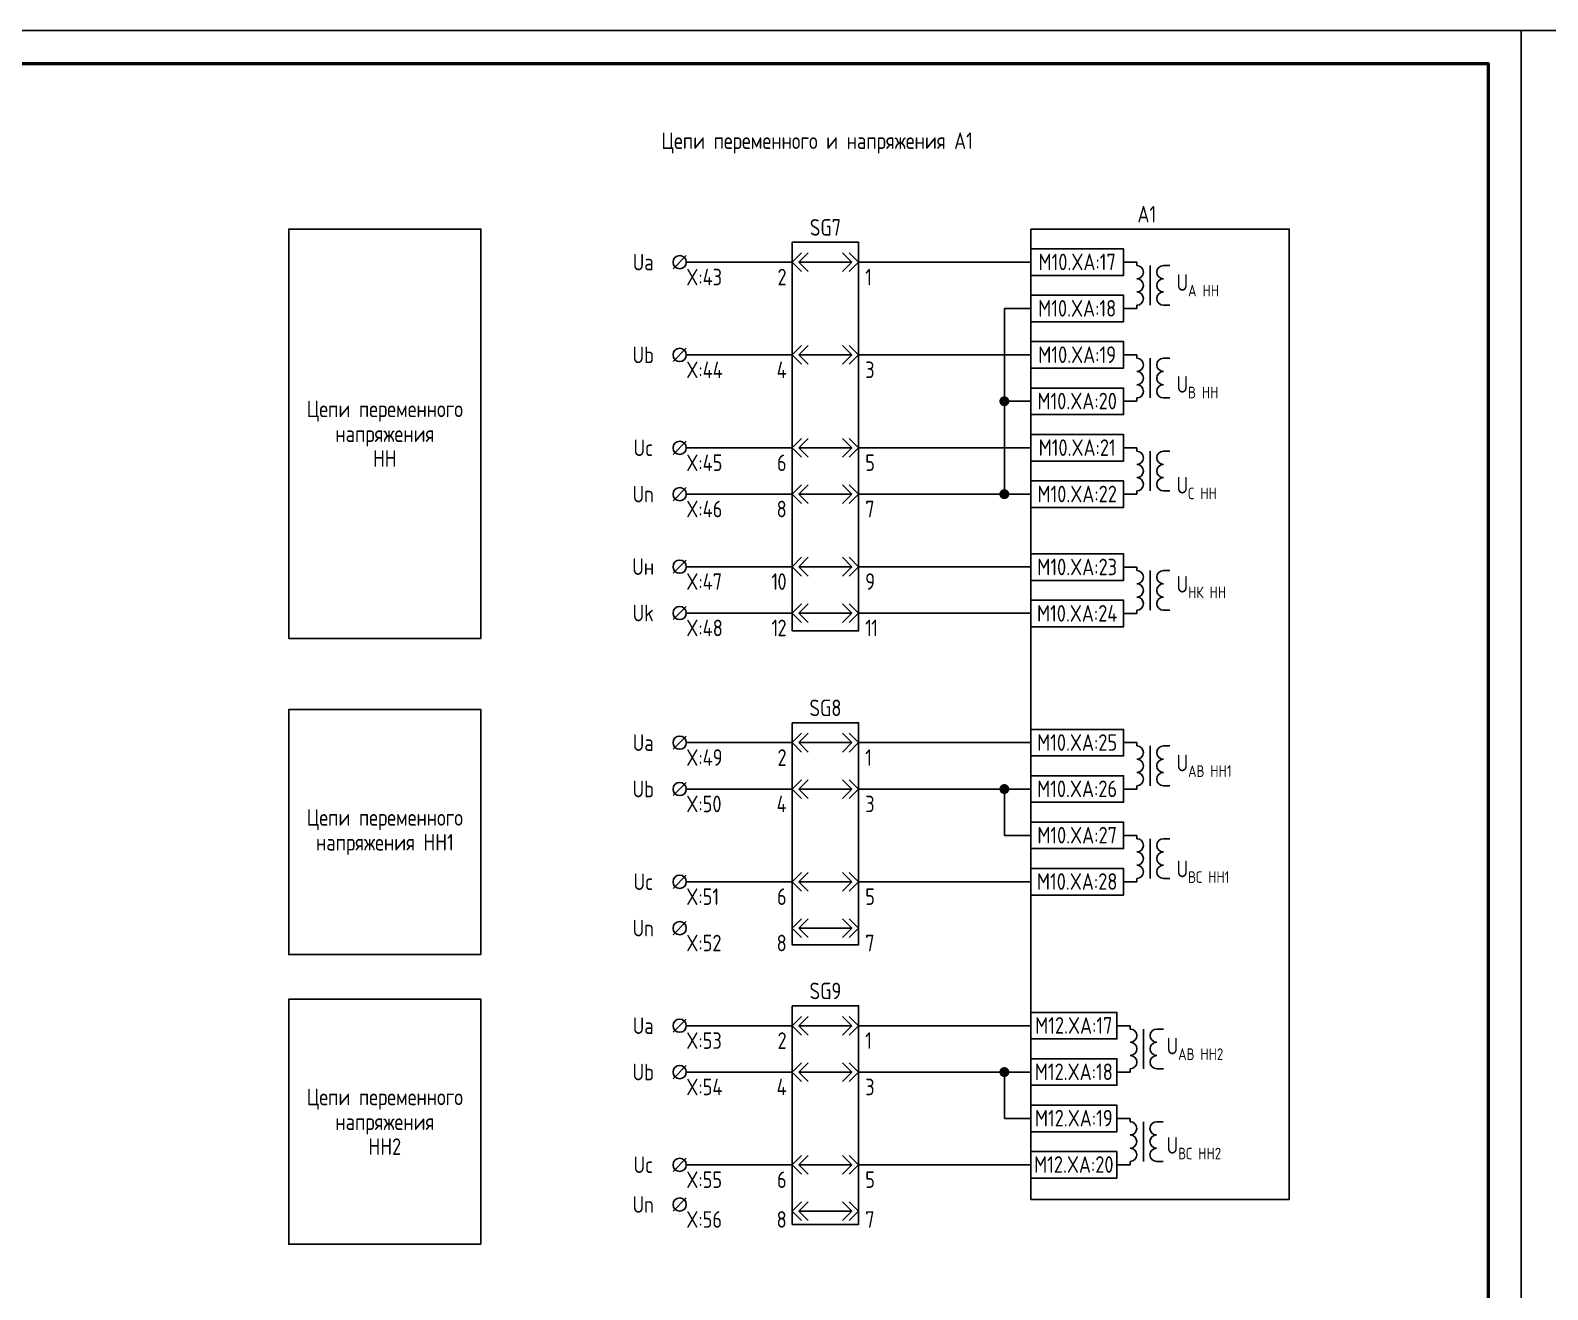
# Model space of a CAD drawing. Header units: millimetres. Extents: x -1117 to 6417, y -90 to 586.
# Drawn here: x 195 to 424, y 106.9 to 297 of the extents above; entities that cross this region are included whole.
import ezdxf

# ---------------------------------------------------------------- set-up
doc = ezdxf.new("R2010")
doc.units = ezdxf.units.MM
doc.styles.add('Gost_type_A', font='GOST_A.TTF')

# ---------------------------------------------------------------- blocks, each defined once
blk = doc.blocks.new('Формат_А3')
blk.add_lwpolyline([(-420, 297), (0, 297), (0, 0), (-420, 0)], close=True)
at = {"lineweight": 50}
blk.add_lwpolyline([(-400, 292), (-5, 292), (-5, 5), (-400, 5)], close=True, dxfattribs=at)
blk = doc.blocks.new('БИ_разъем')
for p, q in [((0, 0), (1.41, 1.41)), ((0, 0), (1.41, 1.41)), ((0, 0), (1.41, -1.41)), ((0, 0), (1.41, -1.41)), ((1, 0), (2.41, 1.41)), ((1, 0), (2.41, -1.41)), ((1, 0), (9, 0)), ((9, 0), (7.59, 1.41)), ((9, 0), (7.59, -1.41)), ((10, 0), (8.59, 1.41)), ((10, 0), (8.59, 1.41)), ((10, 0), (8.59, -1.41)), ((10, 0), (8.59, -1.41))]:
    blk.add_line(p, q)
blk = doc.blocks.new('POINT')
at = {"const_width": 0.75}
blk.add_lwpolyline([(-0.375, 0, 1), (0.375, 0, 1)], format="xyb", close=True, dxfattribs=at)

msp = doc.modelspace()

# ---------------------------------------------------------------- linework, layer by layer
for p, q in [((294, 263), (292, 261)), ((294.01, 262), (310, 262)), ((320.01, 262), (346, 262)), ((346, 255), (342, 255)), ((342, 226.97), (342, 255)), ((294, 249), (292, 247)), ((294.01, 248), (310, 248)), ((320.01, 248), (346, 248)), ((346, 241), (342, 241)), ((294, 234.97), (292, 232.97)), ((294.01, 233.97), (310, 233.97)), ((320.01, 233.97), (346, 233.97)), ((294, 227.98), (292, 225.98)), ((294.01, 226.98), (310, 226.98)), ((320.01, 226.97), (346, 226.97)), ((294, 217.03), (292, 215.03)), ((294.01, 216.03), (310, 216.03)), ((320, 216.03), (346, 216.03)), ((294, 210.03), (292, 208.03)), ((294.01, 209.03), (310, 209.03)), ((320, 209.03), (346, 209.03)), ((294, 190.46), (292, 188.46)), ((294.01, 189.46), (310, 189.46)), ((320.01, 189.46), (346, 189.46)), ((294, 183.46), (292, 181.46)), ((294.01, 182.46), (310, 182.46)), ((320.01, 182.46), (346, 182.46)), ((342, 175.46), (342, 182.46)), ((346, 175.46), (342, 175.46)), ((294, 169.46), (292, 167.46)), ((294.01, 168.46), (310, 168.46)), ((320.01, 168.46), (346, 168.46)), ((294, 162.46), (292, 160.46)), ((294, 147.73), (292, 145.73)), ((294.01, 146.73), (310, 146.73)), ((320.01, 146.73), (346, 146.73)), ((294, 140.73), (292, 138.73)), ((294.01, 139.73), (310, 139.73)), ((320.01, 139.73), (346, 139.73)), ((342, 139.73), (342, 132.73)), ((342, 132.73), (346, 132.73)), ((294, 126.73), (292, 124.73)), ((294.01, 125.73), (310, 125.73)), ((320.01, 125.73), (346, 125.73)), ((294, 120.73), (292, 118.73))]:
    msp.add_line(p, q)
at = {"ltscale": 4}
for p, q in [((360, 262), (362, 262)), ((362, 262), (362, 261.5)), ((362, 262), (362, 261.5)), ((364, 261.5), (364, 257.5)), ((367, 261.5), (366, 261.5)), ((364, 259.5), (364, 255.5)), ((362, 255), (360, 255)), ((362, 255), (362, 255.5)), ((367, 255.5), (366, 255.5)), ((360, 248), (362, 248)), ((362, 248), (362, 247.5)), ((362, 248), (362, 247.5)), ((364, 247.5), (364, 243.5)), ((367, 247.5), (366, 247.5)), ((364, 245.5), (364, 241.5)), ((362, 241), (360, 241)), ((362, 241), (362, 241.5)), ((367, 241.5), (366, 241.5)), ((360, 233.97), (362, 233.97)), ((362, 233.97), (362, 233.47)), ((362, 233.97), (362, 233.47)), ((364, 233.47), (364, 229.47)), ((364, 231.47), (364, 227.47)), ((367, 233.47), (366, 233.47)), ((362, 226.97), (360, 226.97)), ((362, 226.97), (362, 227.47)), ((367, 227.47), (366, 227.47)), ((360, 215.95), (362, 215.95)), ((362, 215.95), (362, 215.45)), ((362, 215.95), (362, 215.45)), ((364, 215.45), (364, 211.45)), ((367, 215.45), (366, 215.45)), ((364, 213.45), (364, 209.45)), ((362, 208.95), (360, 208.95)), ((362, 208.95), (362, 209.45)), ((367, 209.45), (366, 209.45)), ((360, 189.46), (362, 189.46)), ((362, 189.46), (362, 188.96)), ((362, 189.46), (362, 188.96)), ((364, 188.96), (364, 184.96)), ((367, 188.96), (366, 188.96)), ((364, 186.96), (364, 182.96)), ((362, 182.46), (360, 182.46)), ((362, 182.46), (362, 182.96)), ((367, 182.96), (366, 182.96)), ((360, 175.46), (362, 175.46)), ((362, 175.46), (362, 174.96)), ((362, 175.46), (362, 174.96)), ((364, 174.96), (364, 170.96)), ((367, 174.96), (366, 174.96)), ((364, 172.96), (364, 168.96)), ((362, 168.46), (360, 168.46)), ((362, 168.46), (362, 168.96)), ((367, 168.96), (366, 168.96)), ((359, 146.73), (361, 146.73)), ((361, 146.73), (361, 146.23)), ((361, 146.73), (361, 146.23)), ((363, 146.23), (363, 142.23)), ((366, 146.23), (365, 146.23)), ((363, 144.23), (363, 140.23)), ((361, 139.73), (359, 139.73)), ((361, 139.73), (361, 140.23)), ((366, 140.23), (365, 140.23)), ((358.98, 132.73), (360.98, 132.73)), ((360.98, 132.73), (360.98, 132.23)), ((360.98, 132.73), (360.98, 132.23)), ((362.98, 132.23), (362.98, 128.23)), ((365.98, 132.23), (364.98, 132.23)), ((362.98, 130.23), (362.98, 126.23)), ((360.98, 125.73), (360.98, 126.23)), ((365.98, 126.23), (364.98, 126.23)), ((360.98, 125.73), (358.98, 125.73))]:
    msp.add_line(p, q, dxfattribs=at)
for points in [[(263, 205.21), (234, 205.21), (234, 267), (263, 267)], [(346, 267), (385, 267), (385, 120.5), (346, 120.5)], [(310, 265), (320, 265), (320, 206.34), (310, 206.34)], [(346, 264), (360, 264), (360, 260), (346, 260)], [(346, 257), (360, 257), (360, 253), (346, 253)], [(346, 250), (360, 250), (360, 246), (346, 246)], [(346, 243), (360, 243), (360, 239), (346, 239)], [(346, 235.97), (360, 235.97), (360, 231.97), (346, 231.97)], [(346, 228.97), (360, 228.97), (360, 224.97), (346, 224.97)], [(346, 217.95), (360, 217.95), (360, 213.95), (346, 213.95)], [(346, 210.95), (360, 210.95), (360, 206.95), (346, 206.95)], [(263, 157.46), (234, 157.46), (234, 194.46), (263, 194.46)], [(310, 192.46), (320, 192.46), (320, 158.93), (310, 158.93)], [(346, 191.46), (360, 191.46), (360, 187.46), (346, 187.46)], [(346, 184.46), (360, 184.46), (360, 180.46), (346, 180.46)], [(346, 177.46), (360, 177.46), (360, 173.46), (346, 173.46)], [(346, 170.46), (360, 170.46), (360, 166.46), (346, 166.46)], [(263, 113.73), (234, 113.73), (234, 150.73), (263, 150.73)], [(310, 149.73), (320, 149.73), (320, 116.73), (310, 116.73)], [(346, 148.73), (359, 148.73), (359, 144.73), (346, 144.73)], [(346, 141.73), (359, 141.73), (359, 137.73), (346, 137.73)], [(346, 134.73), (359, 134.73), (359, 130.73), (346, 130.73)], [(346, 127.73), (359, 127.73), (359, 123.73), (346, 123.73)]]:
    msp.add_lwpolyline(points, close=True)
for centre in [(293, 262), (293, 248), (293, 233.97), (293, 226.98), (293, 216.03), (293, 209.03), (293, 189.46), (293, 182.46), (293, 168.46), (293, 161.46), (293, 146.73), (293, 139.73), (293, 125.73), (293, 119.73)]:
    msp.add_circle(centre, 1)
for centre, start, end in [((362, 260.5), 270, 90), ((366, 260.5), 90, 270), ((366, 260.5), 90, 270), ((362, 258.5), 270, 90), ((366, 258.5), 90, 270), ((366, 258.5), 90, 270), ((362, 256.5), 270, 90), ((366, 256.5), 90, 270), ((362, 246.5), 270, 90), ((366, 246.5), 90, 270), ((366, 246.5), 90, 270), ((362, 244.5), 270, 90), ((366, 244.5), 90, 270), ((366, 244.5), 90, 270), ((362, 242.5), 270, 90), ((366, 242.5), 90, 270), ((362, 232.47), 270, 90), ((362, 230.47), 270, 90), ((366, 232.47), 90, 270), ((366, 232.47), 90, 270), ((366, 230.47), 90, 270), ((366, 230.47), 90, 270), ((362, 228.47), 270, 90), ((366, 228.47), 90, 270), ((362, 214.45), 270, 90), ((366, 214.45), 90, 270), ((366, 214.45), 90, 270), ((362, 212.45), 270, 90), ((366, 212.45), 90, 270), ((366, 212.45), 90, 270), ((362, 210.45), 270, 90), ((366, 210.45), 90, 270), ((362, 187.96), 270, 90), ((366, 187.96), 90, 270), ((366, 187.96), 90, 270), ((362, 185.96), 270, 90), ((366, 185.96), 90, 270), ((366, 185.96), 90, 270), ((362, 183.96), 270, 90), ((366, 183.96), 90, 270), ((362, 173.96), 270, 90), ((366, 173.96), 90, 270), ((366, 173.96), 90, 270), ((362, 171.96), 270, 90), ((366, 171.96), 90, 270), ((366, 171.96), 90, 270), ((362, 169.96), 270, 90), ((366, 169.96), 90, 270), ((361, 145.23), 270, 90), ((365, 145.23), 90, 270), ((365, 145.23), 90, 270), ((361, 143.23), 270, 90), ((361, 141.23), 270, 90), ((365, 143.23), 90, 270), ((365, 143.23), 90, 270), ((365, 141.23), 90, 270), ((360.98, 131.23), 270, 90), ((364.98, 131.23), 90, 270), ((364.98, 131.23), 90, 270), ((360.98, 129.23), 270, 90), ((364.98, 129.23), 90, 270), ((364.98, 129.23), 90, 270), ((360.98, 127.23), 270, 90), ((364.98, 127.23), 90, 270)]:
    msp.add_arc(centre, 1, start, end, dxfattribs=at)

# ---------------------------------------------------------------- block references
at = {"color": 1}
for p in [(420, 0), (840, 0)]:
    msp.add_blockref('Формат_А3', p, dxfattribs=at)
for name, p in [('БИ_разъем', (310, 262)), ('БИ_разъем', (310, 248)), ('POINT', (342, 241)), ('БИ_разъем', (310, 233.97)), ('БИ_разъем', (310, 226.98)), ('POINT', (342, 226.97)), ('БИ_разъем', (310, 216.03)), ('БИ_разъем', (310, 209.03)), ('БИ_разъем', (310, 189.46)), ('БИ_разъем', (310, 182.46)), ('POINT', (342, 182.46)), ('БИ_разъем', (310, 168.46)), ('БИ_разъем', (310, 161.46)), ('БИ_разъем', (310, 146.73)), ('БИ_разъем', (310, 139.73)), ('POINT', (342, 139.73)), ('БИ_разъем', (310, 125.73)), ('БИ_разъем', (310, 118.73))]:
    msp.add_blockref(name, p)

# ---------------------------------------------------------------- texts
at = {"char_height": 2.5, "line_spacing_factor": 0.9, "style": 'Gost_type_A'}
for s, insert, width, attachment_point in [('Цепи переменного и напряжения А1', (313.75, 280), 197.5, 5), ('A1', (363.5, 268), 35, 8), ('SG7', (315, 266), 10, 8), ('Ua', (287.5, 262), 11, 5), ('X:43', (294, 261), 8, 1), ('{\\T0.9;2}', (309, 261), 5, 3), ('{\\T0.9;1}', (321, 261), 5, 1), ('Ub', (287.5, 248), 11, 5), ('X:44', (294, 247), 8, 1), ('{\\T0.9;4}', (309, 247), 5, 3), ('{\\T0.9;3}', (321, 247), 5, 1), ('Цепи переменного напряжения  \\PНН', (248.5, 236.1), 29, 5), ('Uc', (287.5, 233.97), 11, 5), ('X:45', (294, 232.97), 8, 1), ('{\\T0.9;6}', (309, 232.97), 5, 3), ('{\\T0.9;5}', (321, 232.97), 5, 1), ('Un', (287.5, 226.98), 11, 5), ('X:46', (294, 225.98), 8, 1), ('{\\T0.9;8}', (309, 225.98), 5, 3), ('{\\T0.9;7}', (321, 225.98), 5, 1), ('Uн', (287.5, 216.03), 11, 5), ('X:47', (294, 215.03), 8, 1), ('{\\T0.9;10}', (309, 215.03), 5, 3), ('{\\T0.9;9}', (321, 215.03), 5, 1), ('Uk', (287.5, 209.03), 11, 5), ('X:48', (294, 208.03), 8, 1), ('{\\T0.9;12}', (309, 208.03), 5, 3), ('{\\T0.9;11}', (321, 208.03), 5, 1), ('SG8', (315, 193.46), 10, 8), ('Ua', (287.5, 189.46), 11, 5), ('X:49', (294, 188.46), 8, 1), ('{\\T0.9;2}', (309, 188.46), 5, 3), ('{\\T0.9;1}', (321, 188.46), 5, 1), ('Ub', (287.5, 182.46), 11, 5), ('X:50', (294, 181.46), 8, 1), ('{\\T0.9;4}', (309, 181.46), 5, 3), ('{\\T0.9;3}', (321, 181.46), 5, 1), ('Цепи переменного напряжения НН1', (248.5, 175.96), 29, 5), ('Uc', (287.5, 168.46), 11, 5), ('X:51', (294, 167.46), 8, 1), ('{\\T0.9;6}', (309, 167.46), 5, 3), ('{\\T0.9;5}', (321, 167.46), 5, 1), ('Un', (287.5, 161.46), 11, 5), ('X:52', (294, 160.46), 8, 1), ('{\\T0.9;8}', (309, 160.46), 5, 3), ('{\\T0.9;7}', (321, 160.46), 5, 1), ('SG9', (315, 150.73), 10, 8), ('Ua', (287.5, 146.73), 11, 5), ('X:53', (294, 145.73), 8, 1), ('{\\T0.9;2}', (309, 145.73), 5, 3), ('{\\T0.9;1}', (321, 145.73), 5, 1), ('Ub', (287.5, 139.73), 11, 5), ('X:54', (294, 138.73), 8, 1), ('{\\T0.9;4}', (309, 138.73), 5, 3), ('{\\T0.9;3}', (321, 138.73), 5, 1), ('Цепи переменного напряжения  \\PНН2', (248.5, 132.23), 29, 5), ('Uc', (287.5, 125.73), 11, 5), ('X:55', (294, 124.73), 8, 1), ('{\\T0.9;6}', (309, 124.73), 5, 3), ('{\\T0.9;5}', (321, 124.73), 5, 1), ('Un', (287.5, 119.73), 11, 5), ('X:56', (294, 118.73), 8, 1), ('{\\T0.9;8}', (309, 118.73), 5, 3), ('{\\T0.9;7}', (321, 118.73), 5, 1)]:
    msp.add_mtext(s, dxfattribs=dict(at, insert=insert, width=width, attachment_point=attachment_point))
at = {"char_height": 2.5, "style": 'Gost_type_A'}
for s, insert, width, attachment_point in [('М10.XA:17', (352.99, 262.03), 14.018, 5), ('\\A1;U{\\H0.7x;\\S^ А НН;}', (368, 258.5), 12, 4), ('М10.XA:18', (352.99, 255.03), 14.018, 5), ('М10.XA:19', (352.99, 248.03), 14.018, 5), ('\\A1;U{\\H0.7x;\\S^ В НН;}', (368, 243.12), 12, 4), ('М10.XA:20', (352.99, 241.03), 14.018, 5), ('М10.XA:21', (352.99, 234), 14.018, 5), ('\\A1;U{\\H0.7x;\\S^ С НН;}', (368, 227.89), 9.8643, 4), ('М10.XA:22', (352.99, 227), 14.018, 5), ('М10.XA:23', (352.99, 215.98), 14.018, 5), ('\\A1;U{\\H0.7x;\\S^ НК НН;}', (368, 212.94), 12, 4), ('М10.XA:24', (352.99, 208.98), 14.018, 5), ('M10.XA:25', (352.99, 189.49), 14.018, 5), ('\\A1;U{\\H0.7x;\\S^ АВ НН1;}', (368, 185.96), 12, 4), ('M10.XA:26', (352.99, 182.49), 14.018, 5), ('M10.XA:27', (352.99, 175.49), 14.018, 5), ('М10.XA:28', (352.99, 168.49), 14.018, 5), ('\\A1;U{\\H0.7x;\\S^ ВС НН1;}', (368, 169.96), 12, 4), ('М12.XA:17', (352.48, 146.77), 13, 5), ('\\A1;U{\\H0.7x;\\S^ АВ НН2;}', (366.5, 143.23), 12, 4), ('М12.XA:18', (352.48, 139.77), 13, 5), ('М12.XA:19', (352.48, 132.77), 13, 5), ('\\A1;U{\\H0.7x;\\S^ ВС НН2;}', (366.5, 128.23), 12, 4), ('М12.XA:20', (352.48, 125.77), 13, 5)]:
    msp.add_mtext(s, dxfattribs=dict(at, insert=insert, width=width, attachment_point=attachment_point))

doc.saveas('drawing.dxf')
